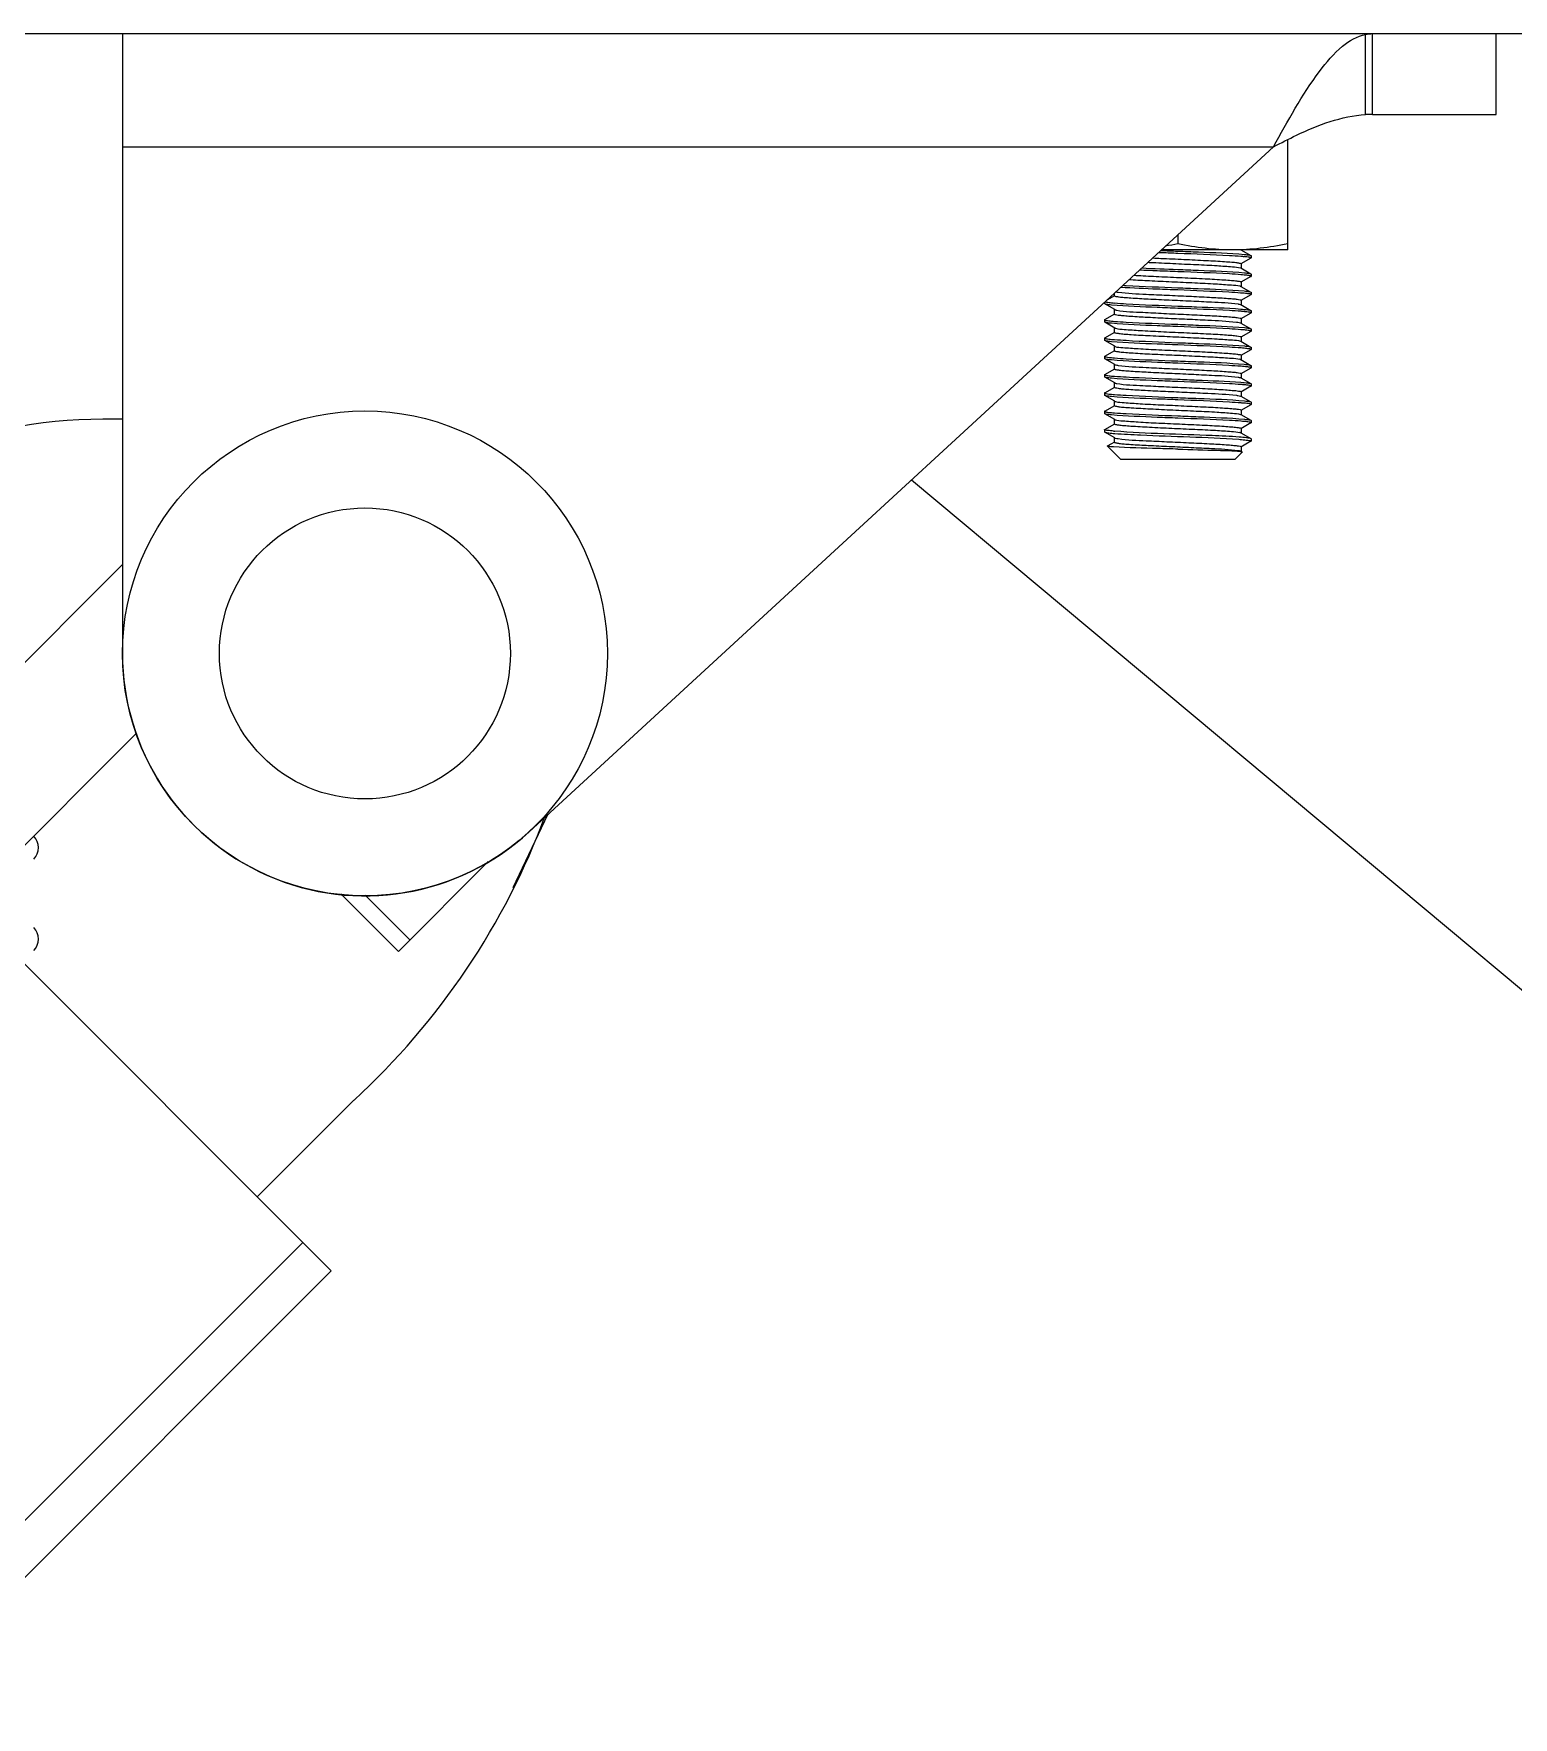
# Model space of a CAD drawing. Extents: x 1725261 to 1937680, y 860327 to 1571294.
# Drawn here: x 1832030 to 1833181, y 1237889 to 1239198 of the extents above; entities that cross this region are included whole.
import ezdxf

# ---------------------------------------------------------------- set-up
doc = ezdxf.new("R2010")
doc.units = 0
doc.header["$LTSCALE"] = 1000
doc.header["$MEASUREMENT"] = 0
doc.layers.add('bz', color=2, linetype='Continuous')
doc.styles.get("Standard").update_dxf_attribs({"font": 'gbenor.shx', "bigfont": 'gbcbig.shx'})
doc.dimstyles.get("Standard").update_dxf_attribs({"dimtxt": 0.18, "dimasz": 0.18, "dimexe": 0.18, "dimexo": 0.0625, "dimgap": 0.09, "dimtad": 0, "dimtih": 1, "dimtoh": 1, "dimdec": 4, "dimzin": 0, "dimdsep": 46, "dimtxsty": 'Standard', "dimcen": 0.09, "dimadec": 0, "dimazin": 0, "dimtfac": 1, "dimtdec": 4, "dimtofl": 0, "dimtmove": 0, "dimatfit": 3, "dimfxl": 0, "dimtolj": 1, "dimtzin": 0, "dimarcsym": 0})

msp = doc.modelspace()

# ---------------------------------------------------------------- linework, layer by layer
at = {"linetype": 'Continuous'}
for p, q in [((1832099.4, 1239198.1), (1833167.3, 1239198.1)), ((1832099.4, 1239198.1), (1832099.4, 1238716.2)), ((1833065.9, 1239135.1), (1833065.9, 1239197.5)), ((1833071.2, 1239135.3), (1833071.2, 1239198.1)), ((1833167.3, 1239135.3), (1833167.3, 1239198.1)), ((1833071.2, 1239135.3), (1833167.3, 1239135.3)), ((1832099.4, 1239110.1), (1832994.3, 1239110.1)), ((1832415.5, 1238577.5), (1832994.3, 1239110.1)), ((1833005.3, 1239029.9), (1833005.3, 1239115.7)), ((1832919.9, 1239041.7), (1832919.9, 1239034.7)), ((1833005.3, 1239029.9), (1832907.1, 1239029.9)), ((1832968.9, 1239030.1), (1832976.7, 1239025.6)), ((1832976.7, 1239025.6), (1832976.8, 1239025.5)), ((1832976.7, 1239023.5), (1832968.9, 1239019.1)), ((1832968.9, 1239015.9), (1832976.7, 1239011.4)), ((1832969.1, 1239019.2), (1832969.1, 1239015.7)), ((1832976.7, 1239023.5), (1832976.8, 1239023.7)), ((1832976.8, 1239025.5), (1832976.8, 1239023.7)), ((1832976.7, 1239009.3), (1832968.9, 1239004.8)), ((1832968.9, 1239001.6), (1832976.7, 1238997.1)), ((1832969.1, 1239005), (1832969.1, 1239001.4)), ((1832976.7, 1239011.4), (1832976.8, 1239011.2)), ((1832976.7, 1239009.3), (1832976.8, 1239009.4)), ((1832976.8, 1239011.2), (1832976.8, 1239009.4)), ((1832862.9, 1238989.3), (1832862.9, 1238988.1)), ((1832863.1, 1238987.9), (1832862.9, 1238988.1)), ((1832870.8, 1238983.5), (1832863.1, 1238987.9)), ((1832864.9, 1238991.1), (1832870.8, 1238994.5)), ((1832870.6, 1238994.3), (1832870.6, 1238996.4)), ((1832969.1, 1238996.4), (1832968.7, 1238996.4)), ((1832976.7, 1238995.1), (1832968.9, 1238990.6)), ((1832968.9, 1238987.4), (1832976.7, 1238982.9)), ((1832969.1, 1238990.8), (1832969.1, 1238987.2)), ((1832976.7, 1238997.1), (1832976.8, 1238997)), ((1832976.7, 1238995.1), (1832976.8, 1238995.2)), ((1832976.8, 1238997), (1832976.8, 1238995.2)), ((1832863.1, 1238975.8), (1832862.9, 1238975.6)), ((1832862.9, 1238975.6), (1832862.9, 1238973.9)), ((1832863.1, 1238973.7), (1832862.9, 1238973.9)), ((1832863.1, 1238975.8), (1832870.8, 1238980.3)), ((1832870.8, 1238969.2), (1832863.1, 1238973.7)), ((1832870.6, 1238980.1), (1832870.6, 1238983.6)), ((1832968.7, 1238973.2), (1832968.9, 1238973.1)), ((1832976.7, 1238980.8), (1832968.9, 1238976.3)), ((1832969.1, 1238976.5), (1832969.1, 1238973)), ((1832976.7, 1238982.9), (1832976.8, 1238982.8)), ((1832976.7, 1238980.8), (1832976.8, 1238981)), ((1832976.8, 1238982.8), (1832976.8, 1238981)), ((1832863.1, 1238961.6), (1832862.9, 1238961.4)), ((1832862.9, 1238961.4), (1832862.9, 1238959.6)), ((1832863.1, 1238961.6), (1832870.8, 1238966)), ((1832870.6, 1238965.8), (1832870.6, 1238969.4)), ((1832968.9, 1238973.1), (1832976.7, 1238968.7)), ((1832976.7, 1238966.6), (1832968.9, 1238962.1)), ((1832969.1, 1238962.3), (1832969.1, 1238958.7)), ((1832976.7, 1238968.7), (1832976.8, 1238968.5)), ((1832976.7, 1238966.6), (1832976.8, 1238966.7)), ((1832976.8, 1238968.5), (1832976.8, 1238966.7)), ((1832863.1, 1238959.5), (1832862.9, 1238959.6)), ((1832863.1, 1238947.3), (1832862.9, 1238947.2)), ((1832862.9, 1238947.2), (1832862.9, 1238945.4)), ((1832870.8, 1238955), (1832863.1, 1238959.5)), ((1832863.1, 1238947.3), (1832870.8, 1238951.8)), ((1832870.6, 1238951.6), (1832870.6, 1238955.2)), ((1832870.8, 1238955), (1832871.1, 1238954.9)), ((1832968.9, 1238958.9), (1832976.7, 1238954.4)), ((1832976.7, 1238952.3), (1832968.9, 1238947.9)), ((1832969.1, 1238948.1), (1832969.1, 1238944.5)), ((1832976.7, 1238954.4), (1832976.8, 1238954.3)), ((1832976.7, 1238952.3), (1832976.8, 1238952.5)), ((1832976.8, 1238954.3), (1832976.8, 1238952.5)), ((1832863.1, 1238945.2), (1832862.9, 1238945.4)), ((1832870.8, 1238940.8), (1832863.1, 1238945.2)), ((1832863.1, 1238933.1), (1832870.8, 1238937.6)), ((1832870.6, 1238937.4), (1832870.6, 1238940.9)), ((1832969.1, 1238939.5), (1832968.7, 1238939.5)), ((1832968.9, 1238944.7), (1832976.7, 1238940.2)), ((1832976.7, 1238938.1), (1832968.9, 1238933.6)), ((1832976.7, 1238940.2), (1832976.8, 1238940)), ((1832976.7, 1238938.1), (1832976.8, 1238938.3)), ((1832976.8, 1238940), (1832976.8, 1238938.3)), ((1832863.1, 1238933.1), (1832862.9, 1238932.9)), ((1832862.9, 1238932.9), (1832862.9, 1238931.1)), ((1832863.1, 1238931), (1832862.9, 1238931.1)), ((1832870.8, 1238926.5), (1832863.1, 1238931)), ((1832863.1, 1238918.8), (1832870.8, 1238923.3)), ((1832870.6, 1238923.1), (1832870.6, 1238926.7)), ((1832968.9, 1238930.4), (1832976.7, 1238926)), ((1832976.7, 1238923.9), (1832968.9, 1238919.4)), ((1832969.1, 1238933.8), (1832969.1, 1238930.3)), ((1832976.7, 1238926), (1832976.8, 1238925.8)), ((1832976.7, 1238923.9), (1832976.8, 1238924)), ((1832976.8, 1238925.8), (1832976.8, 1238924)), ((1832863.1, 1238918.8), (1832862.9, 1238918.7)), ((1832862.9, 1238918.7), (1832862.9, 1238916.9)), ((1832863.1, 1238916.8), (1832862.9, 1238916.9)), ((1832870.8, 1238912.3), (1832863.1, 1238916.8)), ((1832863.1, 1238904.6), (1832870.8, 1238909.1)), ((1832870.6, 1238908.9), (1832870.6, 1238912.5)), ((1832968.7, 1238916.3), (1832968.9, 1238916.2)), ((1832968.9, 1238916.2), (1832976.7, 1238911.7)), ((1832976.7, 1238909.6), (1832968.9, 1238905.2)), ((1832969.1, 1238919.6), (1832969.1, 1238916)), ((1832976.7, 1238911.7), (1832976.8, 1238911.6)), ((1832976.7, 1238909.6), (1832976.8, 1238909.8)), ((1832976.8, 1238911.6), (1832976.8, 1238909.8)), ((1832099.4, 1238898.3), (1832084.1, 1238898.3)), ((1832863.1, 1238904.6), (1832862.9, 1238904.5)), ((1832862.9, 1238904.5), (1832862.9, 1238902.7)), ((1832863.1, 1238902.5), (1832862.9, 1238902.7)), ((1832870.8, 1238898), (1832863.1, 1238902.5)), ((1832863.1, 1238890.4), (1832870.8, 1238894.8)), ((1832870.6, 1238894.7), (1832870.6, 1238898.2)), ((1832870.8, 1238898), (1832871.1, 1238897.9)), ((1832968.9, 1238902), (1832976.7, 1238897.5)), ((1832976.7, 1238895.4), (1832968.9, 1238890.9)), ((1832969.1, 1238905.3), (1832969.1, 1238901.8)), ((1832976.7, 1238897.5), (1832976.8, 1238897.3)), ((1832976.7, 1238895.4), (1832976.8, 1238895.6)), ((1832976.8, 1238897.3), (1832976.8, 1238895.6)), ((1832862.9, 1238890.2), (1832863.1, 1238890.4)), ((1832862.9, 1238890.2), (1832862.9, 1238888.4)), ((1832862.9, 1238888.4), (1832863.1, 1238888.3)), ((1832870.8, 1238883.8), (1832863.1, 1238888.3)), ((1832863.4, 1238889.9), (1832863.2, 1238890)), ((1832870.6, 1238880.4), (1832870.6, 1238884)), ((1832968.9, 1238887.7), (1832976.7, 1238883.3)), ((1832969.1, 1238891.1), (1832969.1, 1238887.5)), ((1832976.8, 1238883.1), (1832976.7, 1238883.3)), ((1832976.8, 1238883.1), (1832976.8, 1238881.3)), ((1832865.3, 1238877.5), (1832870.8, 1238880.6)), ((1832865.3, 1238877.4), (1832865.3, 1238877.5)), ((1832875.4, 1238867.3), (1832865.3, 1238877.4)), ((1832964.4, 1238867.3), (1832969.9, 1238872.8)), ((1832968.6, 1238873.2), (1832969.3, 1238873.1)), ((1832976.7, 1238881.2), (1832968.9, 1238876.7)), ((1832969.1, 1238876.9), (1832969.1, 1238873.3)), ((1832969.9, 1238873), (1832969.9, 1238872.8)), ((1832976.7, 1238881.2), (1832976.8, 1238881.3)), ((1832875.4, 1238867.3), (1832964.4, 1238867.3)), ((1831594.9, 1238280.9), (1832099.4, 1238785.3)), ((1831666, 1238209.8), (1832110.2, 1238654.1)), ((1832403.1, 1238534.3), (1832430, 1238590.9)), ((1832383.7, 1238554.4), (1832313.8, 1238484.5)), ((1832269, 1238529.2), (1832313.8, 1238484.5)), ((1832287.9, 1238528.2), (1832322.7, 1238493.4)), ((1832003.6, 1238494.1), (1832261.5, 1238236.1)), ((1829694.1, 1235712.8), (1832239.5, 1238258.2)), ((1829716.1, 1235690.7), (1832261.5, 1238236.1))]:
    msp.add_line(p, q, dxfattribs=at)
msp.add_line((1832279.3, 1238368.9), (1832204, 1238293.6))
for radius in [188.5, 113.1]:
    msp.add_circle((1832287.8, 1238716.2), radius, dxfattribs=at)
for centre, radius, start, end in [((1833071.2, 1239041.4), 93.9, 90.0412, 93.2711), ((1833180.9, 1245690.5), 6666.6, 267.64239, 267.75562), ((1832956.8, 1238868), 157.3, 84.5776, 85.5479), ((1832966.4, 1238994.4), 7.65, 75.6696, 76.5396), ((1832956.5, 1238850), 161.1, 84.6498, 85.5433), ((1832883.6, 1239153.5), 165.4, 264.7268, 265.5405), ((1832883.3, 1239135.4), 161.5, 264.6569, 265.5429), ((1832956.9, 1238826.5), 156.2, 84.5514, 85.5534), ((1832883.3, 1239121.6), 161.9, 264.6627, 265.5428), ((1832956.8, 1238811.1), 157.3, 84.5776, 85.5479), ((1832872.1, 1238958), 3.29, 250.9561, 252.0907), ((1832956.5, 1238793.1), 161.1, 84.6498, 85.5433), ((1832883.1, 1239105.2), 159.7, 264.6243, 265.5438), ((1832966.4, 1238937.5), 7.65, 75.6696, 76.5396), ((1832883.6, 1239096.6), 165.4, 264.7268, 265.5405), ((1832956.9, 1238769.5), 156.2, 84.5514, 85.5534), ((1832883.3, 1239078.5), 161.5, 264.6569, 265.5429), ((1832956.8, 1238754.1), 157.3, 84.5776, 85.5479), ((1832084.2, 1238521.4), 376.9, 90.0086, 135), ((1832883.3, 1239064.6), 161.9, 264.6627, 265.5428), ((1832872.1, 1238901), 3.29, 250.9561, 252.0907), ((1832956.5, 1238736.1), 161.1, 84.6498, 85.5433), ((1832886, 1239080.9), 194.3, 265.186, 265.5314), ((1832886.3, 1239087.5), 199.1, 265.24, 265.547), ((1832966.4, 1238880.6), 7.65, 75.6696, 76.5396), ((1832287.8, 1238716.2), 188.5, 180, 312.6204), ((1831895, 1238787.8), 568.5, 312.5376, 339.661), ((1832021.4, 1238565.2), 12.6, 315, 45), ((1832021.4, 1238494.1), 12.6, 315, 45)]:
    msp.add_arc(centre, radius, start, end, dxfattribs=at)
for points, knots in [([(1832994.3, 1239110.1), (1833005.4, 1239130.1), (1833020.6, 1239158.2), (1833045.3, 1239187.8), (1833059.3, 1239196.2), (1833065.9, 1239197.5)], [0, 0, 0, 0, 0.595771, 0.825429, 1, 1, 1, 1]), ([(1832994.3, 1239110.1), (1833000.2, 1239113.2), (1833022.6, 1239124.7), (1833047.2, 1239134.1), (1833065.9, 1239135.1)], [0, 0, 0, 0, 0.263255, 1, 1, 1, 1]), ([(1832919.9, 1239027.2), (1832915.9, 1239027.4), (1832910.8, 1239027.6), (1832905.8, 1239027.8), (1832904.8, 1239027.8)], [0, 0, 0, 0, 0.280726, 0.3502962, 0.3502962, 0.3502962, 0.3502962]), ([(1832962.6, 1239029.9), (1832955.4, 1239029.9), (1832941.1, 1239030.8), (1832926.9, 1239033.2), (1832919.9, 1239034.7)], [0, 0, 0, 0, 0.499234, 1, 1, 1, 1]), ([(1832919.9, 1239029), (1832925.2, 1239028.8), (1832942.5, 1239028.1), (1832959.8, 1239027.6), (1832971.7, 1239026.4)], [0, 0, 0, 0, 0.309919, 1, 1, 1, 1]), ([(1832969, 1239024.9), (1832966, 1239025.1), (1832949.6, 1239026.1), (1832933.2, 1239026.7), (1832919.9, 1239027.2)], [0, 0, 0, 0, 0.184493, 1, 1, 1, 1]), ([(1833005.3, 1239034.7), (1832998.2, 1239033.2), (1832984.1, 1239030.8), (1832969.7, 1239029.9), (1832962.6, 1239029.9)], [0, 0, 0, 0, 0.500766, 1, 1, 1, 1]), ([(1832971.7, 1239026.4), (1832972.4, 1239026.4), (1832974, 1239026.1), (1832975.8, 1239026.1), (1832976.7, 1239025.6)], [0, 0, 0, 0, 0.378482, 1, 1, 1, 1]), ([(1832919.9, 1239013), (1832914.5, 1239013.2), (1832904.6, 1239013.6), (1832894.6, 1239014), (1832890, 1239014.2)], [0, 0, 0, 0, 0.3090732, 0.5771866, 0.5771866, 0.5771866, 0.5771866]), ([(1832896.7, 1239020.3), (1832897.3, 1239020.3), (1832903.7, 1239020), (1832916.2, 1239019.4), (1832933.6, 1239018.6), (1832949, 1239017.9), (1832960.4, 1239017), (1832966.5, 1239016.6), (1832968.5, 1239016)], [0.2673996, 0.2673996, 0.2673996, 0.2673996, 0.2848149, 0.464601, 0.6497295, 0.8147596, 0.937049, 1, 1, 1, 1]), ([(1832900.4, 1239023.7), (1832902.5, 1239023.6), (1832910.6, 1239023.2), (1832924.4, 1239022.6), (1832940.9, 1239021.8), (1832953.4, 1239021.1), (1832961.2, 1239020.5), (1832965.5, 1239020.2), (1832967.5, 1239019.7), (1832969.1, 1239019.5), (1832969.1, 1239019.2)], [0.2952259, 0.2952259, 0.2952259, 0.2952259, 0.3597255, 0.5435065, 0.720761, 0.8677534, 0.9235306, 0.9648771, 0.9904898, 1, 1, 1, 1]), ([(1832919.9, 1239014.8), (1832925.2, 1239014.6), (1832942.5, 1239013.8), (1832959.8, 1239013.3), (1832971.7, 1239012.2)], [0, 0, 0, 0, 0.309586, 1, 1, 1, 1]), ([(1832969, 1239010.6), (1832966, 1239010.9), (1832949.6, 1239011.9), (1832933.2, 1239012.5), (1832919.9, 1239013)], [0, 0, 0, 0, 0.184541, 1, 1, 1, 1]), ([(1832968.5, 1239016), (1832968.6, 1239016), (1832968.7, 1239016), (1832968.9, 1239015.9), (1832968.9, 1239015.9)], [0, 0, 0, 0, 0.569522, 1, 1, 1, 1]), ([(1832976.2, 1239024), (1832976, 1239024.1), (1832974.5, 1239024.4), (1832972.9, 1239024.5), (1832971.7, 1239024.7)], [0, 0, 0, 0, 0.160696, 1, 1, 1, 1]), ([(1832976.8, 1239023.7), (1832976.8, 1239023.8), (1832976.6, 1239023.9), (1832976.4, 1239024), (1832976.2, 1239024)], [0, 0, 0, 0, 0.318595, 1, 1, 1, 1]), ([(1832919.9, 1238998.8), (1832914.6, 1238999), (1832899.8, 1238999.6), (1832884.9, 1239000.1), (1832875.4, 1239000.8)], [0, 0, 0, 0, 0.3078949, 0.8635376, 0.8635376, 0.8635376, 0.8635376]), ([(1832877.3, 1239002.5), (1832878.1, 1239002.4), (1832892.3, 1239001.6), (1832906.5, 1239001.1), (1832919.9, 1239000.5)], [0.1333592, 0.1333592, 0.1333592, 0.1333592, 0.1845089, 1, 1, 1, 1]), ([(1832882.2, 1239007), (1832882.6, 1239006.9), (1832887.7, 1239006.6), (1832898.8, 1239006), (1832915.3, 1239005.2), (1832932.5, 1239004.4), (1832948, 1239003.7), (1832959.7, 1239002.8), (1832966, 1239002.4), (1832968.2, 1239001.9)], [0.1194923, 0.1194923, 0.1194923, 0.1194923, 0.1322772, 0.2793046, 0.4565879, 0.6403849, 0.8060766, 0.931494, 1, 1, 1, 1]), ([(1832885.8, 1239010.3), (1832886.9, 1239010.2), (1832893.3, 1239009.8), (1832905.8, 1239009.2), (1832923.2, 1239008.4), (1832940.1, 1239007.6), (1832952.9, 1239006.9), (1832961, 1239006.3), (1832965.3, 1239006), (1832967.4, 1239005.5), (1832969.1, 1239005.3), (1832969.1, 1239005)], [0.1500082, 0.1500082, 0.1500082, 0.1500082, 0.1823338, 0.3471353, 0.5327057, 0.7133282, 0.8639751, 0.9213168, 0.9638559, 0.9902263, 1, 1, 1, 1]), ([(1832919.9, 1239000.5), (1832925.2, 1239000.3), (1832942.4, 1238999.6), (1832959.6, 1238999.1), (1832971.5, 1238998)], [0, 0, 0, 0, 0.308784, 1, 1, 1, 1]), ([(1832968.3, 1239001.8), (1832968.4, 1239001.8), (1832968.6, 1239001.8), (1832968.9, 1239001.7), (1832968.9, 1239001.6)], [0, 0, 0, 0, 0.585672, 1, 1, 1, 1]), ([(1832976.2, 1239009.8), (1832975.9, 1239009.8), (1832974.4, 1239010.2), (1832972.8, 1239010.3), (1832971.5, 1239010.4)], [0, 0, 0, 0, 0.16229, 1, 1, 1, 1]), ([(1832971.7, 1239012.2), (1832972.3, 1239012.1), (1832974, 1239011.9), (1832975.8, 1239011.9), (1832976.7, 1239011.4)], [0, 0, 0, 0, 0.378727, 1, 1, 1, 1]), ([(1832976.8, 1239009.4), (1832976.8, 1239009.5), (1832976.5, 1239009.7), (1832976.3, 1239009.7), (1832976.2, 1239009.8)], [0, 0, 0, 0, 0.315177, 1, 1, 1, 1]), ([(1832868.2, 1238987.1), (1832867.6, 1238987.2), (1832865.9, 1238987.4), (1832864, 1238987.4), (1832863.1, 1238987.9)], [0, 0, 0, 0, 0.379419, 1, 1, 1, 1]), ([(1832863.6, 1238989.5), (1832863.8, 1238989.5), (1832865.4, 1238989.1), (1832867.1, 1238989), (1832868.4, 1238988.9)], [0, 0, 0, 0, 0.163149, 1, 1, 1, 1]), ([(1832919.9, 1238984.5), (1832914.5, 1238984.7), (1832897.3, 1238985.5), (1832880.1, 1238986), (1832868.2, 1238987.1)], [0, 0, 0, 0, 0.308711, 1, 1, 1, 1]), ([(1832870.6, 1238994.3), (1832870.6, 1238994.3), (1832870.6, 1238994.3), (1832870.7, 1238994.2), (1832870.7, 1238994.2)], [0, 0, 0, 0, 0.463467, 1, 1, 1, 1]), ([(1832870.7, 1238994.2), (1832870.9, 1238993.9), (1832872.3, 1238993.8), (1832874.7, 1238993.3), (1832878.6, 1238993), (1832886.2, 1238992.4), (1832897.8, 1238991.8), (1832913.5, 1238991), (1832929.9, 1238990.3), (1832947.7, 1238989.4), (1832959.9, 1238988.9), (1832966.8, 1238987.9)], [0, 0, 0, 0, 0.011937, 0.038615, 0.07957, 0.133598, 0.274096, 0.443272, 0.620779, 0.785256, 1, 1, 1, 1]), ([(1832870.7, 1238988.7), (1832873.8, 1238988.4), (1832890.1, 1238987.4), (1832906.5, 1238986.8), (1832919.9, 1238986.3)], [0, 0, 0, 0, 0.184619, 1, 1, 1, 1]), ([(1832873.6, 1238997.1), (1832880.8, 1238996.1), (1832893.4, 1238995.6), (1832911.7, 1238994.7), (1832928.1, 1238994), (1832943.5, 1238993.2), (1832954.9, 1238992.6), (1832962, 1238992), (1832965.8, 1238991.7), (1832967.6, 1238991.3), (1832969.1, 1238991), (1832969.1, 1238990.8)], [0, 0, 0, 0, 0.226556, 0.394464, 0.573122, 0.741029, 0.877994, 0.929534, 0.967621, 0.99116, 1, 1, 1, 1]), ([(1832968.7, 1238996.4), (1832965.7, 1238996.7), (1832949.4, 1238997.6), (1832933.1, 1238998.2), (1832919.9, 1238998.8)], [0, 0, 0, 0, 0.186017, 1, 1, 1, 1]), ([(1832919.9, 1238986.3), (1832924.7, 1238986.1), (1832941.1, 1238985.4), (1832957.5, 1238984.9), (1832968.9, 1238984)], [0, 0, 0, 0, 0.297814, 1, 1, 1, 1]), ([(1832966.8, 1238987.9), (1832967, 1238987.9), (1832967.7, 1238987.7), (1832968.5, 1238987.6), (1832968.9, 1238987.4)], [0, 0, 0, 0, 0.353551, 1, 1, 1, 1]), ([(1832974.8, 1238995.8), (1832974.5, 1238995.9), (1832972.6, 1238996.1), (1832970.6, 1238996.3), (1832969.1, 1238996.4)], [0, 0, 0, 0, 0.190958, 1, 1, 1, 1]), ([(1832971.5, 1238998), (1832972.2, 1238997.9), (1832973.9, 1238997.7), (1832975.7, 1238997.7), (1832976.7, 1238997.1)], [0, 0, 0, 0, 0.379378, 1, 1, 1, 1]), ([(1832976.8, 1238995.2), (1832976.8, 1238995.3), (1832976.1, 1238995.8), (1832975.5, 1238995.7), (1832974.8, 1238995.8)], [0, 0, 0, 0, 0.092798, 1, 1, 1, 1]), ([(1832862.9, 1238975.6), (1832862.9, 1238975.6), (1832863.2, 1238975.4), (1832863.4, 1238975.4), (1832863.5, 1238975.3)], [0, 0, 0, 0, 0.318137, 1, 1, 1, 1]), ([(1832868.3, 1238972.9), (1832867.6, 1238972.9), (1832865.9, 1238973.2), (1832864, 1238973.2), (1832863.1, 1238973.7)], [0, 0, 0, 0, 0.379512, 1, 1, 1, 1]), ([(1832863.5, 1238975.3), (1832863.7, 1238975.2), (1832865.3, 1238974.9), (1832866.9, 1238974.8), (1832868.2, 1238974.6)], [0, 0, 0, 0, 0.159502, 1, 1, 1, 1]), ([(1832870.6, 1238980.1), (1832870.6, 1238979.8), (1832872, 1238979.6), (1832873.8, 1238979.2), (1832877.5, 1238978.9), (1832884.4, 1238978.3), (1832895.6, 1238977.7), (1832910.7, 1238976.9), (1832927, 1238976.2), (1832945.3, 1238975.3), (1832958.1, 1238974.7), (1832965.4, 1238973.8)], [0, 0, 0, 0, 0.008683, 0.031763, 0.069103, 0.119686, 0.254361, 0.420111, 0.597552, 0.765912, 1, 1, 1, 1]), ([(1832870.7, 1238974.4), (1832873.7, 1238974.2), (1832890.1, 1238973.2), (1832906.5, 1238972.6), (1832919.9, 1238972.1)], [0, 0, 0, 0, 0.184538, 1, 1, 1, 1]), ([(1832870.8, 1238983.5), (1832871, 1238983.4), (1832871.5, 1238983.2), (1832872.1, 1238983.1), (1832872.4, 1238983)], [0, 0, 0, 0, 0.374139, 1, 1, 1, 1]), ([(1832872.4, 1238983), (1832879.1, 1238981.9), (1832891.4, 1238981.6), (1832909.4, 1238980.5), (1832926.3, 1238979.8), (1832942.2, 1238979), (1832954.2, 1238978.4), (1832961.6, 1238977.8), (1832965.7, 1238977.5), (1832967.6, 1238977), (1832969.1, 1238976.8), (1832969.1, 1238976.5)], [0, 0, 0, 0, 0.210773, 0.377666, 0.558838, 0.731273, 0.873076, 0.926648, 0.966309, 0.990838, 1, 1, 1, 1]), ([(1832969, 1238982.2), (1832966, 1238982.4), (1832949.6, 1238983.4), (1832933.2, 1238984), (1832919.9, 1238984.5)], [0, 0, 0, 0, 0.184504, 1, 1, 1, 1]), ([(1832965.4, 1238973.8), (1832965.8, 1238973.8), (1832966.9, 1238973.6), (1832968, 1238973.5), (1832968.7, 1238973.2)], [0, 0, 0, 0, 0.341642, 1, 1, 1, 1]), ([(1832968.9, 1238984), (1832970.7, 1238983.8), (1832973.2, 1238983.5), (1832976, 1238983.3), (1832976.7, 1238982.9)], [0, 0, 0, 0, 0.683777, 1, 1, 1, 1]), ([(1832976.2, 1238981.3), (1832976, 1238981.4), (1832974.5, 1238981.7), (1832973, 1238981.8), (1832971.7, 1238981.9)], [0, 0, 0, 0, 0.160861, 1, 1, 1, 1]), ([(1832976.8, 1238981), (1832976.8, 1238981), (1832976.6, 1238981.2), (1832976.4, 1238981.3), (1832976.2, 1238981.3)], [0, 0, 0, 0, 0.319044, 1, 1, 1, 1]), ([(1832862.9, 1238961.4), (1832862.9, 1238961.3), (1832863.2, 1238961.2), (1832863.4, 1238961.1), (1832863.6, 1238961.1)], [0, 0, 0, 0, 0.314295, 1, 1, 1, 1]), ([(1832863.6, 1238961.1), (1832863.8, 1238961), (1832865.4, 1238960.7), (1832866.9, 1238960.5), (1832868.3, 1238960.4)], [0, 0, 0, 0, 0.163341, 1, 1, 1, 1]), ([(1832919.9, 1238970.3), (1832914.6, 1238970.5), (1832897.3, 1238971.2), (1832880.1, 1238971.8), (1832868.3, 1238972.9)], [0, 0, 0, 0, 0.308641, 1, 1, 1, 1]), ([(1832870.6, 1238965.8), (1832870.6, 1238965.5), (1832872.3, 1238965.3), (1832874.4, 1238964.9), (1832878.7, 1238964.5), (1832886.7, 1238963.9), (1832899.4, 1238963.2), (1832916.2, 1238962.5), (1832933.6, 1238961.6), (1832949, 1238960.9), (1832960.4, 1238960), (1832966.5, 1238959.7), (1832968.5, 1238959.1)], [0, 0, 0, 0, 0.009703, 0.035887, 0.07813, 0.135078, 0.284815, 0.464601, 0.649729, 0.81476, 0.937049, 1, 1, 1, 1]), ([(1832870.7, 1238960.2), (1832873.7, 1238960), (1832890.1, 1238959), (1832906.5, 1238958.4), (1832919.9, 1238957.8)], [0, 0, 0, 0, 0.184553, 1, 1, 1, 1]), ([(1832870.8, 1238969.2), (1832870.9, 1238969.2), (1832871.1, 1238969.1), (1832871.4, 1238969), (1832871.5, 1238969)], [0, 0, 0, 0, 0.406881, 1, 1, 1, 1]), ([(1832871.5, 1238969), (1832873.7, 1238968.4), (1832880.1, 1238968), (1832891.8, 1238967.2), (1832907.3, 1238966.4), (1832924.4, 1238965.6), (1832940.9, 1238964.9), (1832953.4, 1238964.2), (1832961.2, 1238963.6), (1832965.5, 1238963.2), (1832967.5, 1238962.8), (1832969.1, 1238962.6), (1832969.1, 1238962.3)], [0, 0, 0, 0, 0.068576, 0.194029, 0.359725, 0.543506, 0.720761, 0.867753, 0.923531, 0.964877, 0.99049, 1, 1, 1, 1]), ([(1832919.9, 1238972.1), (1832925.2, 1238971.9), (1832942.5, 1238971.1), (1832959.8, 1238970.6), (1832971.7, 1238969.5)], [0, 0, 0, 0, 0.309919, 1, 1, 1, 1]), ([(1832969, 1238967.9), (1832966, 1238968.2), (1832949.6, 1238969.2), (1832933.2, 1238969.8), (1832919.9, 1238970.3)], [0, 0, 0, 0, 0.184493, 1, 1, 1, 1]), ([(1832971.7, 1238969.5), (1832972.4, 1238969.4), (1832974, 1238969.2), (1832975.8, 1238969.2), (1832976.7, 1238968.7)], [0, 0, 0, 0, 0.378482, 1, 1, 1, 1]), ([(1832976.2, 1238967.1), (1832976, 1238967.1), (1832974.5, 1238967.4), (1832972.9, 1238967.6), (1832971.7, 1238967.7)], [0, 0, 0, 0, 0.160696, 1, 1, 1, 1]), ([(1832976.8, 1238966.7), (1832976.8, 1238966.8), (1832976.6, 1238967), (1832976.4, 1238967), (1832976.2, 1238967.1)], [0, 0, 0, 0, 0.318595, 1, 1, 1, 1]), ([(1832862.9, 1238947.2), (1832862.9, 1238947.1), (1832863.1, 1238946.9), (1832863.3, 1238946.9), (1832863.5, 1238946.8)], [0, 0, 0, 0, 0.319254, 1, 1, 1, 1]), ([(1832868.2, 1238958.6), (1832867.5, 1238958.7), (1832865.8, 1238958.9), (1832864, 1238958.9), (1832863.1, 1238959.5)], [0, 0, 0, 0, 0.379133, 1, 1, 1, 1]), ([(1832919.9, 1238956.1), (1832914.5, 1238956.3), (1832897.3, 1238957), (1832880, 1238957.5), (1832868.2, 1238958.6)], [0, 0, 0, 0, 0.309073, 1, 1, 1, 1]), ([(1832870.6, 1238951.6), (1832870.6, 1238951.3), (1832872.3, 1238951.1), (1832874.3, 1238950.7), (1832878.5, 1238950.3), (1832886.3, 1238949.7), (1832898.8, 1238949), (1832915.3, 1238948.3), (1832932.5, 1238947.5), (1832948, 1238946.7), (1832959.7, 1238945.9), (1832966, 1238945.5), (1832968.2, 1238944.9)], [0, 0, 0, 0, 0.009517, 0.035128, 0.076492, 0.132277, 0.279305, 0.456588, 0.640385, 0.806077, 0.931494, 1, 1, 1, 1]), ([(1832871.1, 1238954.8), (1832873, 1238954.2), (1832879.1, 1238953.9), (1832890.4, 1238953), (1832905.8, 1238952.3), (1832923.2, 1238951.5), (1832940.1, 1238950.7), (1832952.9, 1238950), (1832961, 1238949.4), (1832965.3, 1238949), (1832967.4, 1238948.6), (1832969.1, 1238948.4), (1832969.1, 1238948.1)], [0, 0, 0, 0, 0.061098, 0.182334, 0.347135, 0.532706, 0.713328, 0.863975, 0.921317, 0.963856, 0.990226, 1, 1, 1, 1]), ([(1832919.9, 1238957.8), (1832925.2, 1238957.6), (1832942.5, 1238956.9), (1832959.8, 1238956.4), (1832971.7, 1238955.3)], [0, 0, 0, 0, 0.309586, 1, 1, 1, 1]), ([(1832969, 1238953.7), (1832966, 1238953.9), (1832949.6, 1238954.9), (1832933.2, 1238955.5), (1832919.9, 1238956.1)], [0, 0, 0, 0, 0.184541, 1, 1, 1, 1]), ([(1832968.5, 1238959.1), (1832968.6, 1238959.1), (1832968.7, 1238959), (1832968.9, 1238958.9), (1832968.9, 1238958.9)], [0, 0, 0, 0, 0.569522, 1, 1, 1, 1]), ([(1832976.2, 1238952.8), (1832975.9, 1238952.9), (1832974.4, 1238953.2), (1832972.8, 1238953.4), (1832971.5, 1238953.5)], [0, 0, 0, 0, 0.16229, 1, 1, 1, 1]), ([(1832971.7, 1238955.3), (1832972.3, 1238955.2), (1832974, 1238955), (1832975.8, 1238955), (1832976.7, 1238954.4)], [0, 0, 0, 0, 0.378727, 1, 1, 1, 1]), ([(1832976.8, 1238952.5), (1832976.8, 1238952.6), (1832976.5, 1238952.7), (1832976.3, 1238952.8), (1832976.2, 1238952.8)], [0, 0, 0, 0, 0.315177, 1, 1, 1, 1]), ([(1832868.4, 1238944.4), (1832867.7, 1238944.4), (1832866, 1238944.7), (1832864, 1238944.7), (1832863.1, 1238945.2)], [0, 0, 0, 0, 0.380051, 1, 1, 1, 1]), ([(1832863.5, 1238946.8), (1832863.7, 1238946.8), (1832865.3, 1238946.5), (1832866.8, 1238946.3), (1832868.2, 1238946.2)], [0, 0, 0, 0, 0.159053, 1, 1, 1, 1]), ([(1832919.9, 1238941.8), (1832914.6, 1238942), (1832897.4, 1238942.8), (1832880.2, 1238943.3), (1832868.4, 1238944.4)], [0, 0, 0, 0, 0.307895, 1, 1, 1, 1]), ([(1832870.6, 1238937.4), (1832870.6, 1238937.4), (1832870.6, 1238937.3), (1832870.7, 1238937.3), (1832870.7, 1238937.3)], [0, 0, 0, 0, 0.463467, 1, 1, 1, 1]), ([(1832870.7, 1238946), (1832873.7, 1238945.7), (1832890.1, 1238944.7), (1832906.5, 1238944.1), (1832919.9, 1238943.6)], [0, 0, 0, 0, 0.184509, 1, 1, 1, 1]), ([(1832870.7, 1238937.3), (1832870.9, 1238937), (1832872.3, 1238936.8), (1832874.7, 1238936.4), (1832878.6, 1238936.1), (1832886.2, 1238935.5), (1832897.8, 1238934.9), (1832913.5, 1238934.1), (1832929.9, 1238933.4), (1832947.7, 1238932.4), (1832959.9, 1238932), (1832966.8, 1238931)], [0, 0, 0, 0, 0.011937, 0.038615, 0.07957, 0.133598, 0.274096, 0.443272, 0.620779, 0.785256, 1, 1, 1, 1]), ([(1832870.8, 1238940.8), (1832870.9, 1238940.7), (1832871.8, 1238940.4), (1832872.8, 1238940.3), (1832873.6, 1238940.1)], [0, 0, 0, 0, 0.140461, 1, 1, 1, 1]), ([(1832873.6, 1238940.1), (1832880.8, 1238939.2), (1832893.4, 1238938.7), (1832911.7, 1238937.7), (1832928.1, 1238937), (1832943.5, 1238936.3), (1832954.9, 1238935.6), (1832962, 1238935), (1832965.8, 1238934.7), (1832967.6, 1238934.3), (1832969.1, 1238934.1), (1832969.1, 1238933.8)], [0, 0, 0, 0, 0.226556, 0.394464, 0.573122, 0.741029, 0.877994, 0.929534, 0.967621, 0.99116, 1, 1, 1, 1]), ([(1832919.9, 1238943.6), (1832925.2, 1238943.4), (1832942.4, 1238942.7), (1832959.6, 1238942.2), (1832971.5, 1238941)], [0, 0, 0, 0, 0.308784, 1, 1, 1, 1]), ([(1832968.7, 1238939.5), (1832965.7, 1238939.7), (1832949.4, 1238940.7), (1832933.1, 1238941.3), (1832919.9, 1238941.8)], [0, 0, 0, 0, 0.186017, 1, 1, 1, 1]), ([(1832968.3, 1238944.9), (1832968.4, 1238944.9), (1832968.6, 1238944.8), (1832968.9, 1238944.7), (1832968.9, 1238944.7)], [0, 0, 0, 0, 0.585672, 1, 1, 1, 1]), ([(1832974.8, 1238938.9), (1832974.5, 1238938.9), (1832972.6, 1238939.2), (1832970.6, 1238939.3), (1832969.1, 1238939.5)], [0, 0, 0, 0, 0.190958, 1, 1, 1, 1]), ([(1832971.5, 1238941), (1832972.2, 1238941), (1832973.9, 1238940.7), (1832975.7, 1238940.7), (1832976.7, 1238940.2)], [0, 0, 0, 0, 0.379378, 1, 1, 1, 1]), ([(1832976.8, 1238938.3), (1832976.8, 1238938.3), (1832976.1, 1238938.8), (1832975.5, 1238938.8), (1832974.8, 1238938.9)], [0, 0, 0, 0, 0.092798, 1, 1, 1, 1]), ([(1832862.9, 1238932.9), (1832862.9, 1238932.8), (1832863.2, 1238932.7), (1832863.4, 1238932.6), (1832863.6, 1238932.6)], [0, 0, 0, 0, 0.312916, 1, 1, 1, 1]), ([(1832868.2, 1238930.2), (1832867.6, 1238930.2), (1832865.9, 1238930.5), (1832864, 1238930.4), (1832863.1, 1238931)], [0, 0, 0, 0, 0.379419, 1, 1, 1, 1]), ([(1832863.6, 1238932.6), (1832863.8, 1238932.5), (1832865.4, 1238932.2), (1832867.1, 1238932), (1832868.4, 1238931.9)], [0, 0, 0, 0, 0.163149, 1, 1, 1, 1]), ([(1832919.9, 1238927.6), (1832914.5, 1238927.8), (1832897.3, 1238928.5), (1832880.1, 1238929), (1832868.2, 1238930.2)], [0, 0, 0, 0, 0.308711, 1, 1, 1, 1]), ([(1832870.6, 1238923.1), (1832870.6, 1238922.9), (1832872, 1238922.7), (1832873.8, 1238922.3), (1832877.5, 1238921.9), (1832884.4, 1238921.4), (1832895.6, 1238920.7), (1832910.7, 1238920), (1832927, 1238919.3), (1832945.3, 1238918.3), (1832958.1, 1238917.8), (1832965.4, 1238916.9)], [0, 0, 0, 0, 0.008683, 0.031763, 0.069103, 0.119686, 0.254361, 0.420111, 0.597552, 0.765912, 1, 1, 1, 1]), ([(1832870.7, 1238931.7), (1832873.8, 1238931.5), (1832890.1, 1238930.5), (1832906.5, 1238929.9), (1832919.9, 1238929.4)], [0, 0, 0, 0, 0.184619, 1, 1, 1, 1]), ([(1832870.8, 1238926.5), (1832871, 1238926.4), (1832871.5, 1238926.3), (1832872.1, 1238926.1), (1832872.4, 1238926.1)], [0, 0, 0, 0, 0.374139, 1, 1, 1, 1]), ([(1832872.4, 1238926.1), (1832879.1, 1238924.9), (1832891.4, 1238924.6), (1832909.4, 1238923.6), (1832926.3, 1238922.9), (1832942.2, 1238922.1), (1832954.2, 1238921.4), (1832961.6, 1238920.8), (1832965.7, 1238920.5), (1832967.6, 1238920.1), (1832969.1, 1238919.9), (1832969.1, 1238919.6)], [0, 0, 0, 0, 0.210773, 0.377666, 0.558838, 0.731273, 0.873076, 0.926648, 0.966309, 0.990838, 1, 1, 1, 1]), ([(1832919.9, 1238929.4), (1832924.7, 1238929.2), (1832941.1, 1238928.5), (1832957.5, 1238927.9), (1832968.9, 1238927)], [0, 0, 0, 0, 0.297814, 1, 1, 1, 1]), ([(1832969, 1238925.2), (1832966, 1238925.5), (1832949.6, 1238926.5), (1832933.2, 1238927.1), (1832919.9, 1238927.6)], [0, 0, 0, 0, 0.184504, 1, 1, 1, 1]), ([(1832966.8, 1238931), (1832967, 1238930.9), (1832967.7, 1238930.8), (1832968.5, 1238930.7), (1832968.9, 1238930.4)], [0, 0, 0, 0, 0.353551, 1, 1, 1, 1]), ([(1832968.9, 1238927), (1832970.7, 1238926.9), (1832973.2, 1238926.5), (1832976, 1238926.4), (1832976.7, 1238926)], [0, 0, 0, 0, 0.683777, 1, 1, 1, 1]), ([(1832976.2, 1238924.4), (1832976, 1238924.4), (1832974.5, 1238924.7), (1832973, 1238924.9), (1832971.7, 1238925)], [0, 0, 0, 0, 0.160861, 1, 1, 1, 1]), ([(1832976.8, 1238924), (1832976.8, 1238924.1), (1832976.6, 1238924.3), (1832976.4, 1238924.3), (1832976.2, 1238924.4)], [0, 0, 0, 0, 0.319044, 1, 1, 1, 1]), ([(1832862.9, 1238918.7), (1832862.9, 1238918.6), (1832863.2, 1238918.5), (1832863.4, 1238918.4), (1832863.5, 1238918.4)], [0, 0, 0, 0, 0.318137, 1, 1, 1, 1]), ([(1832868.3, 1238915.9), (1832867.6, 1238916), (1832865.9, 1238916.2), (1832864, 1238916.2), (1832863.1, 1238916.8)], [0, 0, 0, 0, 0.379512, 1, 1, 1, 1]), ([(1832863.5, 1238918.4), (1832863.7, 1238918.3), (1832865.3, 1238918), (1832866.9, 1238917.8), (1832868.2, 1238917.7)], [0, 0, 0, 0, 0.159502, 1, 1, 1, 1]), ([(1832919.9, 1238913.4), (1832914.6, 1238913.6), (1832897.3, 1238914.3), (1832880.1, 1238914.8), (1832868.3, 1238915.9)], [0, 0, 0, 0, 0.308641, 1, 1, 1, 1]), ([(1832870.6, 1238908.9), (1832870.6, 1238908.6), (1832872.3, 1238908.4), (1832874.4, 1238907.9), (1832878.7, 1238907.6), (1832886.7, 1238907), (1832899.4, 1238906.3), (1832916.2, 1238905.5), (1832933.6, 1238904.7), (1832949, 1238904), (1832960.4, 1238903.1), (1832966.5, 1238902.7), (1832968.5, 1238902.1)], [0, 0, 0, 0, 0.009703, 0.035887, 0.07813, 0.135078, 0.284815, 0.464601, 0.649729, 0.81476, 0.937049, 1, 1, 1, 1]), ([(1832870.7, 1238917.5), (1832873.7, 1238917.3), (1832890.1, 1238916.3), (1832906.5, 1238915.7), (1832919.9, 1238915.1)], [0, 0, 0, 0, 0.184538, 1, 1, 1, 1]), ([(1832870.8, 1238912.3), (1832870.9, 1238912.2), (1832871.1, 1238912.1), (1832871.4, 1238912.1), (1832871.5, 1238912)], [0, 0, 0, 0, 0.406881, 1, 1, 1, 1]), ([(1832871.5, 1238912), (1832873.7, 1238911.5), (1832880.1, 1238911.1), (1832891.8, 1238910.2), (1832907.3, 1238909.5), (1832924.4, 1238908.7), (1832940.9, 1238907.9), (1832953.4, 1238907.3), (1832961.2, 1238906.6), (1832965.5, 1238906.3), (1832967.5, 1238905.9), (1832969.1, 1238905.7), (1832969.1, 1238905.3)], [0, 0, 0, 0, 0.068576, 0.194029, 0.359725, 0.543506, 0.720761, 0.867753, 0.923531, 0.964877, 0.99049, 1, 1, 1, 1]), ([(1832919.9, 1238915.1), (1832925.2, 1238914.9), (1832942.5, 1238914.2), (1832959.8, 1238913.7), (1832971.7, 1238912.5)], [0, 0, 0, 0, 0.309919, 1, 1, 1, 1]), ([(1832969, 1238911), (1832966, 1238911.2), (1832949.6, 1238912.2), (1832933.2, 1238912.8), (1832919.9, 1238913.4)], [0, 0, 0, 0, 0.184493, 1, 1, 1, 1]), ([(1832965.4, 1238916.9), (1832965.8, 1238916.9), (1832966.9, 1238916.7), (1832968, 1238916.6), (1832968.7, 1238916.3)], [0, 0, 0, 0, 0.341642, 1, 1, 1, 1]), ([(1832971.7, 1238912.5), (1832972.4, 1238912.5), (1832974, 1238912.2), (1832975.8, 1238912.3), (1832976.7, 1238911.7)], [0, 0, 0, 0, 0.378482, 1, 1, 1, 1]), ([(1832976.2, 1238910.1), (1832976, 1238910.2), (1832974.5, 1238910.5), (1832972.9, 1238910.6), (1832971.7, 1238910.8)], [0, 0, 0, 0, 0.160696, 1, 1, 1, 1]), ([(1832976.8, 1238909.8), (1832976.8, 1238909.9), (1832976.6, 1238910), (1832976.4, 1238910.1), (1832976.2, 1238910.1)], [0, 0, 0, 0, 0.318595, 1, 1, 1, 1]), ([(1832862.9, 1238904.5), (1832862.9, 1238904.4), (1832863.2, 1238904.2), (1832863.4, 1238904.2), (1832863.6, 1238904.1)], [0, 0, 0, 0, 0.314295, 1, 1, 1, 1]), ([(1832868.2, 1238901.7), (1832867.5, 1238901.8), (1832865.8, 1238902), (1832864, 1238902), (1832863.1, 1238902.5)], [0, 0, 0, 0, 0.379133, 1, 1, 1, 1]), ([(1832863.6, 1238904.1), (1832863.8, 1238904), (1832865.4, 1238903.7), (1832866.9, 1238903.6), (1832868.3, 1238903.5)], [0, 0, 0, 0, 0.163341, 1, 1, 1, 1]), ([(1832919.9, 1238899.1), (1832914.5, 1238899.3), (1832897.3, 1238900.1), (1832880, 1238900.6), (1832868.2, 1238901.7)], [0, 0, 0, 0, 0.309073, 1, 1, 1, 1]), ([(1832870.7, 1238903.3), (1832873.7, 1238903), (1832890.1, 1238902), (1832906.5, 1238901.4), (1832919.9, 1238900.9)], [0, 0, 0, 0, 0.184553, 1, 1, 1, 1]), ([(1832871.1, 1238897.9), (1832873, 1238897.3), (1832879.1, 1238897), (1832890.4, 1238896), (1832905.8, 1238895.3), (1832923.2, 1238894.5), (1832940.1, 1238893.7), (1832952.9, 1238893.1), (1832961, 1238892.4), (1832965.3, 1238892.1), (1832967.4, 1238891.6), (1832969.1, 1238891.4), (1832969.1, 1238891.1)], [0, 0, 0, 0, 0.061098, 0.182334, 0.347135, 0.532706, 0.713328, 0.863975, 0.921317, 0.963856, 0.990226, 1, 1, 1, 1]), ([(1832919.9, 1238900.9), (1832925.2, 1238900.7), (1832942.5, 1238899.9), (1832959.8, 1238899.4), (1832971.7, 1238898.3)], [0, 0, 0, 0, 0.309586, 1, 1, 1, 1]), ([(1832969, 1238896.8), (1832966, 1238897), (1832949.6, 1238898), (1832933.2, 1238898.6), (1832919.9, 1238899.1)], [0, 0, 0, 0, 0.184541, 1, 1, 1, 1]), ([(1832968.5, 1238902.1), (1832968.6, 1238902.1), (1832968.7, 1238902.1), (1832968.9, 1238902), (1832968.9, 1238902)], [0, 0, 0, 0, 0.569522, 1, 1, 1, 1]), ([(1832976.2, 1238895.9), (1832975.9, 1238896), (1832974.4, 1238896.3), (1832972.8, 1238896.4), (1832971.5, 1238896.5)], [0, 0, 0, 0, 0.16229, 1, 1, 1, 1]), ([(1832971.7, 1238898.3), (1832972.3, 1238898.2), (1832974, 1238898), (1832975.8, 1238898), (1832976.7, 1238897.5)], [0, 0, 0, 0, 0.378727, 1, 1, 1, 1]), ([(1832976.8, 1238895.6), (1832976.8, 1238895.6), (1832976.5, 1238895.8), (1832976.3, 1238895.9), (1832976.2, 1238895.9)], [0, 0, 0, 0, 0.315177, 1, 1, 1, 1]), ([(1832863.2, 1238890), (1832863.2, 1238890), (1832863, 1238890.1), (1832862.9, 1238890.2), (1832862.9, 1238890.2)], [0, 0, 0, 0, 0.649818, 1, 1, 1, 1]), ([(1832863.1, 1238888.3), (1832863.2, 1238888.2), (1832863.5, 1238888.1), (1832863.8, 1238888), (1832864, 1238888)], [0, 0, 0, 0, 0.390582, 1, 1, 1, 1]), ([(1832869.8, 1238889.1), (1832869.1, 1238889.2), (1832866.9, 1238889.4), (1832864.8, 1238889.5), (1832863.4, 1238889.9)], [0, 0, 0, 0, 0.350995, 1, 1, 1, 1]), ([(1832864, 1238888), (1832864.3, 1238887.9), (1832866.2, 1238887.6), (1832868.1, 1238887.5), (1832869.7, 1238887.3)], [0, 0, 0, 0, 0.173481, 1, 1, 1, 1]), ([(1832870.6, 1238894.7), (1832870.6, 1238894.4), (1832872.3, 1238894.2), (1832874.3, 1238893.7), (1832878.5, 1238893.4), (1832886.3, 1238892.8), (1832898.8, 1238892.1), (1832915.3, 1238891.3), (1832932.5, 1238890.5), (1832948, 1238889.8), (1832959.7, 1238889), (1832966, 1238888.5), (1832968.2, 1238888)], [0, 0, 0, 0, 0.009517, 0.035128, 0.076492, 0.132277, 0.279305, 0.456588, 0.640385, 0.806077, 0.931494, 1, 1, 1, 1]), ([(1832870.8, 1238887.2), (1832877.5, 1238886.7), (1832909.7, 1238885.1), (1832941.8, 1238884.5), (1832967.2, 1238882.7)], [0, 0, 0, 0, 0.208808, 1, 1, 1, 1]), ([(1832870.8, 1238883.8), (1832870.9, 1238883.7), (1832871.8, 1238883.4), (1832872.8, 1238883.3), (1832873.6, 1238883.2)], [0, 0, 0, 0, 0.140461, 1, 1, 1, 1]), ([(1832967.6, 1238884.4), (1832960.6, 1238884.9), (1832928.4, 1238886.5), (1832896.1, 1238887), (1832870.9, 1238889)], [0, 0, 0, 0, 0.218132, 1, 1, 1, 1]), ([(1832873.6, 1238883.2), (1832880.8, 1238882.2), (1832893.4, 1238881.7), (1832911.7, 1238880.8), (1832928.1, 1238880.1), (1832943.5, 1238879.3), (1832954.9, 1238878.7), (1832962, 1238878.1), (1832965.8, 1238877.8), (1832967.6, 1238877.4), (1832969.1, 1238877.2), (1832969.1, 1238876.9)], [0, 0, 0, 0, 0.226556, 0.394464, 0.573122, 0.741029, 0.877994, 0.929534, 0.967621, 0.99116, 1, 1, 1, 1]), ([(1832967.2, 1238882.7), (1832968, 1238882.6), (1832970.3, 1238882.4), (1832972.7, 1238882.2), (1832974.4, 1238882)], [0, 0, 0, 0, 0.307232, 1, 1, 1, 1]), ([(1832974.6, 1238883.7), (1832974.1, 1238883.8), (1832971.8, 1238884.1), (1832969.5, 1238884.3), (1832967.6, 1238884.4)], [0, 0, 0, 0, 0.189241, 1, 1, 1, 1]), ([(1832968.3, 1238888), (1832968.4, 1238887.9), (1832968.6, 1238887.9), (1832968.9, 1238887.8), (1832968.9, 1238887.7)], [0, 0, 0, 0, 0.585672, 1, 1, 1, 1]), ([(1832974.4, 1238882), (1832975, 1238881.9), (1832975.6, 1238881.7), (1832976.8, 1238881.6), (1832976.8, 1238881.3)], [0, 0, 0, 0, 0.726573, 1, 1, 1, 1]), ([(1832976.7, 1238883.3), (1832976.6, 1238883.3), (1832975.9, 1238883.6), (1832975.2, 1238883.6), (1832974.6, 1238883.7)], [0, 0, 0, 0, 0.144741, 1, 1, 1, 1]), ([(1832865.7, 1238877.2), (1832865.6, 1238877.2), (1832865.5, 1238877.3), (1832865.3, 1238877.3), (1832865.3, 1238877.4)], [0, 0, 0, 0, 0.644165, 1, 1, 1, 1]), ([(1832869.9, 1238876.8), (1832869.5, 1238876.8), (1832868, 1238876.9), (1832866.6, 1238877), (1832865.7, 1238877.2)], [0, 0, 0, 0, 0.347295, 1, 1, 1, 1]), ([(1832919.9, 1238875.1), (1832914.7, 1238875.2), (1832898.1, 1238875.7), (1832881.4, 1238876), (1832869.9, 1238876.8)], [0, 0, 0, 0, 0.310462, 1, 1, 1, 1]), ([(1832870.6, 1238880.4), (1832870.6, 1238880.4), (1832870.6, 1238880.4), (1832870.7, 1238880.4), (1832870.7, 1238880.3)], [0, 0, 0, 0, 0.463467, 1, 1, 1, 1]), ([(1832870.7, 1238880.3), (1832870.9, 1238880.1), (1832872.3, 1238879.9), (1832874.7, 1238879.4), (1832878.6, 1238879.1), (1832886.2, 1238878.5), (1832897.8, 1238877.9), (1832913.5, 1238877.2), (1832929.9, 1238876.4), (1832947.7, 1238875.5), (1832959.9, 1238875), (1832966.8, 1238874)], [0, 0, 0, 0, 0.011937, 0.038615, 0.07957, 0.133598, 0.274096, 0.443272, 0.620779, 0.785256, 1, 1, 1, 1]), ([(1832919.9, 1238875.1), (1832930.2, 1238874.8), (1832946.4, 1238874.2), (1832962.7, 1238873.9), (1832968.6, 1238873.2)], [0, 0, 0, 0, 0.636179, 1, 1, 1, 1]), ([(1832966.8, 1238874), (1832967, 1238874), (1832967.7, 1238873.8), (1832968.5, 1238873.7), (1832968.9, 1238873.5)], [0, 0, 0, 0, 0.353551, 1, 1, 1, 1]), ([(1832969.3, 1238873.1), (1832969.4, 1238873.1), (1832969.6, 1238873.1), (1832969.8, 1238873), (1832969.9, 1238873)], [0, 0, 0, 0, 0.624047, 1, 1, 1, 1])]:
    msp.add_open_spline(points, degree=3, knots=knots, dxfattribs=at)
for points in [[(1833065.9, 1239197.5), (1833067.6, 1239197.9), (1833069.4, 1239198.1), (1833071.2, 1239198.1)], [(1832919.9, 1239034.7), (1832916.7, 1239034.1), (1832913.5, 1239033.4), (1832910.3, 1239032.9)], [(1832891.9, 1239015.9), (1832901.2, 1239015.5), (1832910.5, 1239015.2), (1832919.9, 1239014.8)], [(1832863.3, 1238989.6), (1832863.4, 1238989.6), (1832863.5, 1238989.5), (1832863.6, 1238989.5)], [(1832871.7, 1238997.4), (1832872.4, 1238997.2), (1832873, 1238997.2), (1832873.6, 1238997.1)]]:
    msp.add_open_spline(points, degree=3, dxfattribs=at)
at = {"layer": 'bz'}
msp.add_line((1821591.2, 1239198.1), (1836171.2, 1239198.1), dxfattribs=at)

# ---------------------------------------------------------------- leaders
msp.add_leader([(1832712.9, 1238851.2), (1833280.4, 1238376.7)], dimstyle='Standard', override={"dimgap": 20})

doc.saveas('drawing.dxf')
